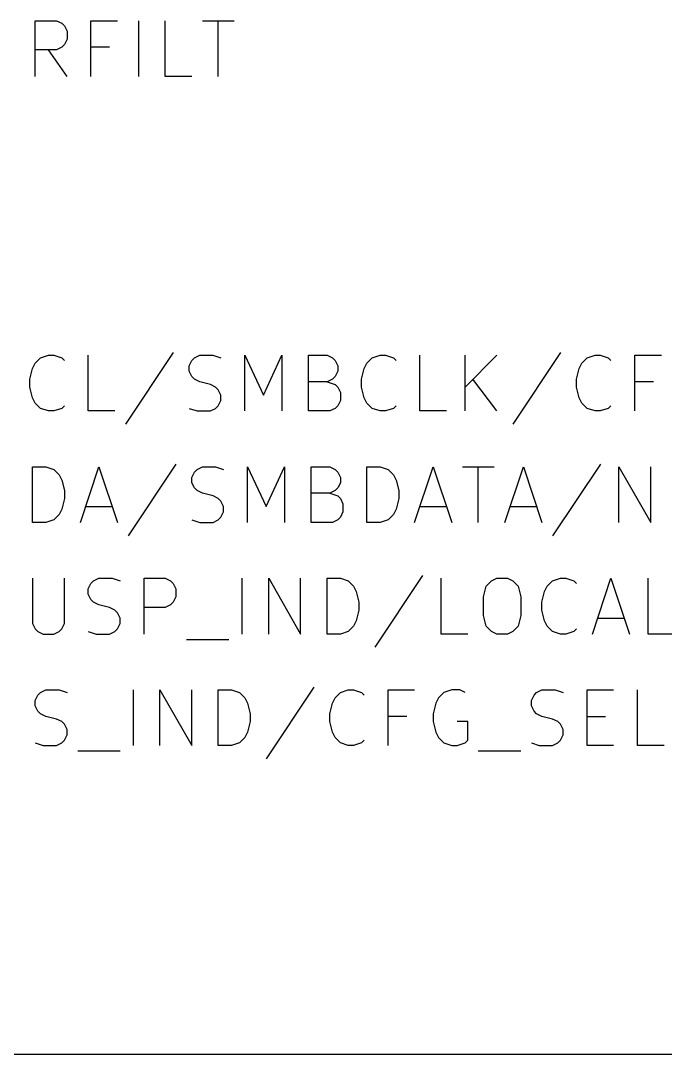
# Model space of a CAD drawing. Header units: millimetres. Extents: x 10 to 287, y -200 to -10.
# Drawn here: x 162.28 to 176.97, y -143.51 to -119.97 of the extents above; entities that cross this region are included whole.
import ezdxf

# ---------------------------------------------------------------- set-up
doc = ezdxf.new("R2010")
doc.units = ezdxf.units.MM
for name, color, linetype in [('GREENSIXTYFIVE', 129, 'CONTINUOUS'), ('RED', 14, 'CONTINUOUS'), ('WHITE', 250, 'CONTINUOUS')]:
    doc.layers.add(name, color=color, linetype=linetype)

msp = doc.modelspace()

# ---------------------------------------------------------------- linework, layer by layer
at = {"layer": 'GREENSIXTYFIVE', "linetype": 'CONTINUOUS'}
for p, q in [((162.6083, -121.2375), (162.6083, -119.9675)), ((162.6083, -119.9675), (163.0921, -119.9675)), ((162.6083, -121.2375), (162.6083, -119.9675)), ((162.6083, -119.9675), (163.0921, -119.9675)), ((163.0921, -119.9675), (163.2131, -120.028)), ((163.0921, -119.9675), (163.2131, -120.028)), ((163.2131, -120.028), (163.2736, -120.0885)), ((163.2131, -120.028), (163.2736, -120.0885)), ((163.8783, -121.2375), (163.8783, -119.9675)), ((163.8783, -119.9675), (164.4831, -119.9675)), ((163.8783, -121.2375), (163.8783, -119.9675)), ((163.8783, -119.9675), (164.4831, -119.9675)), ((164.9669, -121.2375), (164.9669, -119.9675)), ((164.9669, -121.2375), (164.9669, -119.9675)), ((165.5717, -121.2375), (165.5717, -119.9675)), ((165.5717, -121.2375), (165.5717, -119.9675)), ((166.4184, -119.9675), (167.1441, -119.9675)), ((166.4184, -119.9675), (167.1441, -119.9675)), ((166.7813, -121.2375), (166.7813, -119.9675)), ((166.7813, -121.2375), (166.7813, -119.9675)), ((163.2736, -120.0885), (163.334, -120.2094)), ((163.2736, -120.0885), (163.334, -120.2094)), ((163.334, -120.2094), (163.334, -120.3909)), ((163.334, -120.2094), (163.334, -120.3909)), ((163.2736, -120.5118), (163.2131, -120.5723)), ((163.2736, -120.5118), (163.2131, -120.5723)), ((163.334, -120.3909), (163.2736, -120.5118)), ((163.334, -120.3909), (163.2736, -120.5118)), ((163.0921, -120.6328), (162.6083, -120.6328)), ((163.0921, -120.6328), (162.6083, -120.6328)), ((163.334, -121.2375), (162.9107, -120.6328)), ((163.334, -121.2375), (162.9107, -120.6328)), ((163.2131, -120.5723), (163.0921, -120.6328)), ((163.2131, -120.5723), (163.0921, -120.6328)), ((164.3017, -120.5723), (163.8783, -120.5723)), ((164.3017, -120.5723), (163.8783, -120.5723)), ((166.1765, -121.2375), (165.5717, -121.2375)), ((166.1765, -121.2375), (165.5717, -121.2375)), ((162.7293, -127.648), (162.9107, -127.5875)), ((162.7293, -127.648), (162.9107, -127.5875)), ((162.9107, -127.5875), (163.0316, -127.5875)), ((162.9107, -127.5875), (163.0316, -127.5875)), ((163.0316, -127.5875), (163.2131, -127.648)), ((163.0316, -127.5875), (163.2131, -127.648)), ((163.8178, -128.8575), (163.8178, -127.5875)), ((163.8178, -128.8575), (163.8178, -127.5875)), ((165.7531, -127.5271), (164.6645, -129.1599)), ((165.7531, -127.5271), (164.6645, -129.1599)), ((166.2369, -127.648), (166.3579, -127.5875)), ((166.2369, -127.648), (166.3579, -127.5875)), ((166.3579, -127.5875), (166.6602, -127.5875)), ((166.3579, -127.5875), (166.6602, -127.5875)), ((166.6602, -127.5875), (166.8417, -127.648)), ((166.6602, -127.5875), (166.8417, -127.648)), ((167.3859, -128.8575), (167.3859, -127.5875)), ((167.3859, -127.5875), (167.8093, -128.4947)), ((167.3859, -128.8575), (167.3859, -127.5875)), ((167.3859, -127.5875), (167.8093, -128.4947)), ((167.8093, -128.4947), (168.2326, -127.5875)), ((167.8093, -128.4947), (168.2326, -127.5875)), ((168.2326, -127.5875), (168.2326, -128.8575)), ((168.2326, -127.5875), (168.2326, -128.8575)), ((168.8373, -128.8575), (168.8373, -127.5875)), ((168.8373, -127.5875), (169.2607, -127.5875)), ((168.8373, -128.8575), (168.8373, -127.5875)), ((168.8373, -127.5875), (169.2607, -127.5875)), ((169.2607, -127.5875), (169.3816, -127.648)), ((169.2607, -127.5875), (169.3816, -127.648)), ((170.2888, -127.648), (170.4702, -127.5875)), ((170.2888, -127.648), (170.4702, -127.5875)), ((170.4702, -127.5875), (170.5911, -127.5875)), ((170.4702, -127.5875), (170.5911, -127.5875)), ((170.5911, -127.5875), (170.7726, -127.648)), ((170.5911, -127.5875), (170.7726, -127.648)), ((171.3773, -128.8575), (171.3773, -127.5875)), ((171.3773, -128.8575), (171.3773, -127.5875)), ((172.4054, -128.8575), (172.4054, -127.5875)), ((173.1311, -127.5875), (172.4054, -128.3132)), ((172.4054, -128.8575), (172.4054, -127.5875)), ((173.1311, -127.5875), (172.4054, -128.3132)), ((174.5826, -127.5271), (173.494, -129.1599)), ((174.5826, -127.5271), (173.494, -129.1599)), ((175.1874, -127.648), (175.3688, -127.5875)), ((175.1874, -127.648), (175.3688, -127.5875)), ((175.3688, -127.5875), (175.4897, -127.5875)), ((175.3688, -127.5875), (175.4897, -127.5875)), ((175.4897, -127.5875), (175.6712, -127.648)), ((175.4897, -127.5875), (175.6712, -127.648)), ((176.2759, -128.8575), (176.2759, -127.5875)), ((176.2759, -127.5875), (176.8807, -127.5875)), ((176.2759, -128.8575), (176.2759, -127.5875)), ((176.2759, -127.5875), (176.8807, -127.5875)), ((162.5478, -127.8899), (162.6083, -127.769)), ((162.5478, -127.8899), (162.6083, -127.769)), ((162.6083, -127.769), (162.7293, -127.648)), ((162.6083, -127.769), (162.7293, -127.648)), ((163.2131, -127.648), (163.2735, -127.7085)), ((163.2131, -127.648), (163.2735, -127.7085)), ((166.116, -127.8294), (166.1764, -127.7085)), ((166.116, -127.8294), (166.1764, -127.7085)), ((166.116, -127.9504), (166.116, -127.8294)), ((166.116, -127.9504), (166.116, -127.8294)), ((166.1764, -127.7085), (166.2369, -127.648)), ((166.1764, -127.7085), (166.2369, -127.648)), ((169.3816, -127.648), (169.4421, -127.7085)), ((169.3816, -127.648), (169.4421, -127.7085)), ((169.4421, -127.7085), (169.5026, -127.8294)), ((169.4421, -127.7085), (169.5026, -127.8294)), ((169.5026, -127.8294), (169.5026, -127.9504)), ((169.5026, -127.8294), (169.5026, -127.9504)), ((170.1073, -127.8899), (170.1678, -127.769)), ((170.1073, -127.8899), (170.1678, -127.769)), ((170.1678, -127.769), (170.2888, -127.648)), ((170.1678, -127.769), (170.2888, -127.648)), ((170.7726, -127.648), (170.833, -127.7085)), ((170.7726, -127.648), (170.833, -127.7085)), ((175.0059, -127.8899), (175.0664, -127.769)), ((175.0059, -127.8899), (175.0664, -127.769)), ((175.0664, -127.769), (175.1874, -127.648)), ((175.0664, -127.769), (175.1874, -127.648)), ((175.6712, -127.648), (175.7316, -127.7085)), ((175.6712, -127.648), (175.7316, -127.7085)), ((162.4874, -128.1318), (162.5478, -127.8899)), ((162.4874, -128.1318), (162.5478, -127.8899)), ((166.1764, -128.0713), (166.116, -127.9504)), ((166.1764, -128.0713), (166.116, -127.9504)), ((169.5026, -127.9504), (169.4421, -128.0713)), ((169.5026, -127.9504), (169.4421, -128.0713)), ((170.0469, -128.1318), (170.1073, -127.8899)), ((170.0469, -128.1318), (170.1073, -127.8899)), ((174.9455, -128.1318), (175.0059, -127.8899)), ((174.9455, -128.1318), (175.0059, -127.8899)), ((162.4874, -128.3132), (162.4874, -128.1318)), ((162.4874, -128.3132), (162.4874, -128.1318)), ((166.2369, -128.1318), (166.1764, -128.0713)), ((166.2369, -128.1318), (166.1764, -128.0713)), ((166.3579, -128.1923), (166.2369, -128.1318)), ((166.3579, -128.1923), (166.2369, -128.1318)), ((166.5998, -128.2528), (166.3579, -128.1923)), ((166.5998, -128.2528), (166.3579, -128.1923)), ((166.7207, -128.3132), (166.5998, -128.2528)), ((166.7207, -128.3132), (166.5998, -128.2528)), ((169.2607, -128.1923), (168.8373, -128.1923)), ((169.2607, -128.1923), (168.8373, -128.1923)), ((169.3816, -128.1318), (169.2607, -128.1923)), ((169.3816, -128.1318), (169.2607, -128.1923)), ((169.2607, -128.1923), (169.4421, -128.2528)), ((169.2607, -128.1923), (169.4421, -128.2528)), ((169.4421, -128.0713), (169.3816, -128.1318)), ((169.4421, -128.0713), (169.3816, -128.1318)), ((169.4421, -128.2528), (169.5026, -128.3132)), ((169.4421, -128.2528), (169.5026, -128.3132)), ((170.0469, -128.3132), (170.0469, -128.1318)), ((170.0469, -128.3132), (170.0469, -128.1318)), ((173.1311, -128.8575), (172.5869, -128.1318)), ((173.1311, -128.8575), (172.5869, -128.1318)), ((174.9455, -128.3132), (174.9455, -128.1318)), ((174.9455, -128.3132), (174.9455, -128.1318)), ((176.6993, -128.1923), (176.2759, -128.1923)), ((176.6993, -128.1923), (176.2759, -128.1923)), ((162.5478, -128.5551), (162.4874, -128.3132)), ((162.5478, -128.5551), (162.4874, -128.3132)), ((166.7812, -128.3737), (166.7207, -128.3132)), ((166.7812, -128.3737), (166.7207, -128.3132)), ((166.8417, -128.4947), (166.7812, -128.3737)), ((166.8417, -128.4947), (166.7812, -128.3737)), ((166.8417, -128.6156), (166.8417, -128.4947)), ((166.8417, -128.6156), (166.8417, -128.4947)), ((169.5026, -128.3132), (169.563, -128.4342)), ((169.5026, -128.3132), (169.563, -128.4342)), ((169.563, -128.4342), (169.563, -128.6156)), ((169.563, -128.4342), (169.563, -128.6156)), ((170.1073, -128.5551), (170.0469, -128.3132)), ((170.1073, -128.5551), (170.0469, -128.3132)), ((175.0059, -128.5551), (174.9455, -128.3132)), ((175.0059, -128.5551), (174.9455, -128.3132)), ((162.6083, -128.6761), (162.5478, -128.5551)), ((162.6083, -128.6761), (162.5478, -128.5551)), ((162.7293, -128.7971), (162.6083, -128.6761)), ((162.7293, -128.7971), (162.6083, -128.6761)), ((163.2735, -128.7366), (163.2131, -128.7971)), ((163.2735, -128.7366), (163.2131, -128.7971)), ((166.7207, -128.7971), (166.7812, -128.7366)), ((166.7207, -128.7971), (166.7812, -128.7366)), ((166.7812, -128.7366), (166.8417, -128.6156)), ((166.7812, -128.7366), (166.8417, -128.6156)), ((169.5026, -128.7366), (169.4421, -128.7971)), ((169.5026, -128.7366), (169.4421, -128.7971)), ((169.563, -128.6156), (169.5026, -128.7366)), ((169.563, -128.6156), (169.5026, -128.7366)), ((170.1678, -128.6761), (170.1073, -128.5551)), ((170.1678, -128.6761), (170.1073, -128.5551)), ((170.2888, -128.7971), (170.1678, -128.6761)), ((170.2888, -128.7971), (170.1678, -128.6761)), ((170.833, -128.7366), (170.7726, -128.7971)), ((170.833, -128.7366), (170.7726, -128.7971)), ((175.0664, -128.6761), (175.0059, -128.5551)), ((175.0664, -128.6761), (175.0059, -128.5551)), ((175.1874, -128.7971), (175.0664, -128.6761)), ((175.1874, -128.7971), (175.0664, -128.6761)), ((175.7316, -128.7366), (175.6712, -128.7971)), ((175.7316, -128.7366), (175.6712, -128.7971)), ((162.9107, -128.8575), (162.7293, -128.7971)), ((162.9107, -128.8575), (162.7293, -128.7971)), ((163.0316, -128.8575), (162.9107, -128.8575)), ((163.0316, -128.8575), (162.9107, -128.8575)), ((163.2131, -128.7971), (163.0316, -128.8575)), ((163.2131, -128.7971), (163.0316, -128.8575)), ((164.4226, -128.8575), (163.8178, -128.8575)), ((164.4226, -128.8575), (163.8178, -128.8575)), ((166.116, -128.7971), (166.2974, -128.8575)), ((166.116, -128.7971), (166.2974, -128.8575)), ((166.2974, -128.8575), (166.5998, -128.8575)), ((166.2974, -128.8575), (166.5998, -128.8575)), ((166.5998, -128.8575), (166.7207, -128.7971)), ((166.5998, -128.8575), (166.7207, -128.7971)), ((169.3211, -128.8575), (168.8373, -128.8575)), ((169.3211, -128.8575), (168.8373, -128.8575)), ((169.4421, -128.7971), (169.3211, -128.8575)), ((169.4421, -128.7971), (169.3211, -128.8575)), ((170.4702, -128.8575), (170.2888, -128.7971)), ((170.4702, -128.8575), (170.2888, -128.7971)), ((170.5911, -128.8575), (170.4702, -128.8575)), ((170.5911, -128.8575), (170.4702, -128.8575)), ((170.7726, -128.7971), (170.5911, -128.8575)), ((170.7726, -128.7971), (170.5911, -128.8575)), ((171.9821, -128.8575), (171.3773, -128.8575)), ((171.9821, -128.8575), (171.3773, -128.8575)), ((175.3688, -128.8575), (175.1874, -128.7971)), ((175.3688, -128.8575), (175.1874, -128.7971)), ((175.4897, -128.8575), (175.3688, -128.8575)), ((175.4897, -128.8575), (175.3688, -128.8575)), ((175.6712, -128.7971), (175.4897, -128.8575)), ((175.6712, -128.7971), (175.4897, -128.8575)), ((162.5478, -131.3975), (162.5478, -130.1275)), ((162.5478, -130.1275), (162.8502, -130.1275)), ((162.5478, -131.3975), (162.5478, -130.1275)), ((162.5478, -130.1275), (162.8502, -130.1275)), ((162.8502, -130.1275), (163.0316, -130.188)), ((162.8502, -130.1275), (163.0316, -130.188)), ((163.0316, -130.188), (163.1526, -130.309)), ((163.0316, -130.188), (163.1526, -130.309)), ((163.6364, -131.3975), (164.0597, -130.1275)), ((163.6364, -131.3975), (164.0597, -130.1275)), ((164.0597, -130.1275), (164.4831, -131.3975)), ((164.0597, -130.1275), (164.4831, -131.3975)), ((165.8136, -130.0671), (164.725, -131.6999)), ((165.8136, -130.0671), (164.725, -131.6999)), ((166.2369, -130.2485), (166.2974, -130.188)), ((166.2369, -130.2485), (166.2974, -130.188)), ((166.2974, -130.188), (166.4184, -130.1275)), ((166.2974, -130.188), (166.4184, -130.1275)), ((166.4184, -130.1275), (166.7207, -130.1275)), ((166.4184, -130.1275), (166.7207, -130.1275)), ((166.7207, -130.1275), (166.9022, -130.188)), ((166.7207, -130.1275), (166.9022, -130.188)), ((167.4464, -131.3975), (167.4464, -130.1275)), ((167.4464, -130.1275), (167.8698, -131.0347)), ((167.4464, -131.3975), (167.4464, -130.1275)), ((167.4464, -130.1275), (167.8698, -131.0347)), ((167.8698, -131.0347), (168.2931, -130.1275)), ((167.8698, -131.0347), (168.2931, -130.1275)), ((168.2931, -130.1275), (168.2931, -131.3975)), ((168.2931, -130.1275), (168.2931, -131.3975)), ((168.8978, -131.3975), (168.8978, -130.1275)), ((168.8978, -130.1275), (169.3212, -130.1275)), ((168.8978, -131.3975), (168.8978, -130.1275)), ((168.8978, -130.1275), (169.3212, -130.1275)), ((169.3212, -130.1275), (169.4421, -130.188)), ((169.3212, -130.1275), (169.4421, -130.188)), ((169.4421, -130.188), (169.5026, -130.2485)), ((169.4421, -130.188), (169.5026, -130.2485)), ((170.1678, -131.3975), (170.1678, -130.1275)), ((170.1678, -130.1275), (170.4702, -130.1275)), ((170.1678, -131.3975), (170.1678, -130.1275)), ((170.1678, -130.1275), (170.4702, -130.1275)), ((170.4702, -130.1275), (170.6516, -130.188)), ((170.4702, -130.1275), (170.6516, -130.188)), ((170.6516, -130.188), (170.7726, -130.309)), ((170.6516, -130.188), (170.7726, -130.309)), ((171.2564, -131.3975), (171.6797, -130.1275)), ((171.2564, -131.3975), (171.6797, -130.1275)), ((171.6797, -130.1275), (172.1031, -131.3975)), ((171.6797, -130.1275), (172.1031, -131.3975)), ((172.345, -130.1275), (173.0707, -130.1275)), ((172.345, -130.1275), (173.0707, -130.1275)), ((172.7079, -131.3975), (172.7079, -130.1275)), ((172.7079, -131.3975), (172.7079, -130.1275)), ((173.3126, -131.3975), (173.7359, -130.1275)), ((173.3126, -131.3975), (173.7359, -130.1275)), ((173.7359, -130.1275), (174.1593, -131.3975)), ((173.7359, -130.1275), (174.1593, -131.3975)), ((175.4898, -130.0671), (174.4012, -131.6999)), ((175.4898, -130.0671), (174.4012, -131.6999)), ((175.9131, -131.3975), (175.9131, -130.1275)), ((175.9131, -130.1275), (176.6388, -131.3975)), ((175.9131, -131.3975), (175.9131, -130.1275)), ((175.9131, -130.1275), (176.6388, -131.3975)), ((176.6388, -131.3975), (176.6388, -130.1275)), ((176.6388, -131.3975), (176.6388, -130.1275)), ((163.1526, -130.309), (163.2131, -130.4299)), ((163.1526, -130.309), (163.2131, -130.4299)), ((166.1765, -130.3694), (166.2369, -130.2485)), ((166.1765, -130.3694), (166.2369, -130.2485)), ((166.1765, -130.4904), (166.1765, -130.3694)), ((166.1765, -130.4904), (166.1765, -130.3694)), ((169.5026, -130.2485), (169.5631, -130.3694)), ((169.5026, -130.2485), (169.5631, -130.3694)), ((169.5631, -130.3694), (169.5631, -130.4904)), ((169.5631, -130.3694), (169.5631, -130.4904)), ((170.7726, -130.309), (170.8331, -130.4299)), ((170.7726, -130.309), (170.8331, -130.4299)), ((163.2131, -130.4299), (163.2735, -130.6718)), ((163.2131, -130.4299), (163.2735, -130.6718)), ((166.2369, -130.6113), (166.1765, -130.4904)), ((166.2369, -130.6113), (166.1765, -130.4904)), ((166.2974, -130.6718), (166.2369, -130.6113)), ((166.2974, -130.6718), (166.2369, -130.6113)), ((169.5026, -130.6113), (169.4421, -130.6718)), ((169.5026, -130.6113), (169.4421, -130.6718)), ((169.5631, -130.4904), (169.5026, -130.6113)), ((169.5631, -130.4904), (169.5026, -130.6113)), ((170.8331, -130.4299), (170.8935, -130.6718)), ((170.8331, -130.4299), (170.8935, -130.6718)), ((163.2735, -130.8532), (163.2131, -131.0951)), ((163.2735, -130.8532), (163.2131, -131.0951)), ((163.2735, -130.6718), (163.2735, -130.8532)), ((163.2735, -130.6718), (163.2735, -130.8532)), ((166.4184, -130.7323), (166.2974, -130.6718)), ((166.4184, -130.7323), (166.2974, -130.6718)), ((166.6603, -130.7928), (166.4184, -130.7323)), ((166.6603, -130.7928), (166.4184, -130.7323)), ((166.7812, -130.8532), (166.6603, -130.7928)), ((166.7812, -130.8532), (166.6603, -130.7928)), ((166.8417, -130.9137), (166.7812, -130.8532)), ((166.8417, -130.9137), (166.7812, -130.8532)), ((169.3212, -130.7323), (168.8978, -130.7323)), ((169.3212, -130.7323), (168.8978, -130.7323)), ((169.4421, -130.6718), (169.3212, -130.7323)), ((169.4421, -130.6718), (169.3212, -130.7323)), ((169.3212, -130.7323), (169.5026, -130.7928)), ((169.3212, -130.7323), (169.5026, -130.7928)), ((169.5026, -130.7928), (169.5631, -130.8532)), ((169.5026, -130.7928), (169.5631, -130.8532)), ((169.5631, -130.8532), (169.6235, -130.9742)), ((169.5631, -130.8532), (169.6235, -130.9742)), ((170.8935, -130.8532), (170.8331, -131.0951)), ((170.8935, -130.8532), (170.8331, -131.0951)), ((170.8935, -130.6718), (170.8935, -130.8532)), ((170.8935, -130.6718), (170.8935, -130.8532)), ((163.2131, -131.0951), (163.1526, -131.2161)), ((163.2131, -131.0951), (163.1526, -131.2161)), ((163.7574, -131.0347), (164.3621, -131.0347)), ((163.7574, -131.0347), (164.3621, -131.0347)), ((166.9022, -131.0347), (166.8417, -130.9137)), ((166.9022, -131.0347), (166.8417, -130.9137)), ((166.9022, -131.1556), (166.9022, -131.0347)), ((166.9022, -131.1556), (166.9022, -131.0347)), ((169.6235, -130.9742), (169.6235, -131.1556)), ((169.6235, -130.9742), (169.6235, -131.1556)), ((170.8331, -131.0951), (170.7726, -131.2161)), ((170.8331, -131.0951), (170.7726, -131.2161)), ((171.3774, -131.0347), (171.9821, -131.0347)), ((171.3774, -131.0347), (171.9821, -131.0347)), ((173.4336, -131.0347), (174.0383, -131.0347)), ((173.4336, -131.0347), (174.0383, -131.0347)), ((163.0316, -131.3371), (162.8502, -131.3975)), ((163.0316, -131.3371), (162.8502, -131.3975)), ((163.1526, -131.2161), (163.0316, -131.3371)), ((163.1526, -131.2161), (163.0316, -131.3371)), ((166.1765, -131.3371), (166.3579, -131.3975)), ((166.1765, -131.3371), (166.3579, -131.3975)), ((166.6603, -131.3975), (166.7812, -131.3371)), ((166.6603, -131.3975), (166.7812, -131.3371)), ((166.7812, -131.3371), (166.8417, -131.2766)), ((166.7812, -131.3371), (166.8417, -131.2766)), ((166.8417, -131.2766), (166.9022, -131.1556)), ((166.8417, -131.2766), (166.9022, -131.1556)), ((169.5026, -131.3371), (169.3816, -131.3975)), ((169.5026, -131.3371), (169.3816, -131.3975)), ((169.5631, -131.2766), (169.5026, -131.3371)), ((169.5631, -131.2766), (169.5026, -131.3371)), ((169.6235, -131.1556), (169.5631, -131.2766)), ((169.6235, -131.1556), (169.5631, -131.2766)), ((170.6516, -131.3371), (170.4702, -131.3975)), ((170.6516, -131.3371), (170.4702, -131.3975)), ((170.7726, -131.2161), (170.6516, -131.3371)), ((170.7726, -131.2161), (170.6516, -131.3371)), ((162.8502, -131.3975), (162.5478, -131.3975)), ((162.8502, -131.3975), (162.5478, -131.3975)), ((166.3579, -131.3975), (166.6603, -131.3975)), ((166.3579, -131.3975), (166.6603, -131.3975)), ((169.3816, -131.3975), (168.8978, -131.3975)), ((169.3816, -131.3975), (168.8978, -131.3975)), ((170.4702, -131.3975), (170.1678, -131.3975)), ((170.4702, -131.3975), (170.1678, -131.3975)), ((162.5478, -132.6675), (162.5478, -133.6956)), ((162.5478, -132.6675), (162.5478, -133.6956)), ((163.2735, -133.6956), (163.2735, -132.6675)), ((163.2735, -133.6956), (163.2735, -132.6675)), ((163.8783, -132.7885), (163.9388, -132.728)), ((163.8783, -132.7885), (163.9388, -132.728)), ((163.9388, -132.728), (164.0598, -132.6675)), ((163.9388, -132.728), (164.0598, -132.6675)), ((164.0598, -132.6675), (164.3621, -132.6675)), ((164.0598, -132.6675), (164.3621, -132.6675)), ((164.3621, -132.6675), (164.5436, -132.728)), ((164.3621, -132.6675), (164.5436, -132.728)), ((165.0878, -133.9375), (165.0878, -132.6675)), ((165.0878, -132.6675), (165.5716, -132.6675)), ((165.0878, -133.9375), (165.0878, -132.6675)), ((165.0878, -132.6675), (165.5716, -132.6675)), ((165.5716, -132.6675), (165.6926, -132.728)), ((165.5716, -132.6675), (165.6926, -132.728)), ((165.6926, -132.728), (165.7531, -132.7885)), ((165.6926, -132.728), (165.7531, -132.7885)), ((167.3254, -133.9375), (167.3254, -132.6675)), ((167.3254, -133.9375), (167.3254, -132.6675)), ((167.9302, -133.9375), (167.9302, -132.6675)), ((167.9302, -132.6675), (168.6559, -133.9375)), ((167.9302, -133.9375), (167.9302, -132.6675)), ((167.9302, -132.6675), (168.6559, -133.9375)), ((168.6559, -133.9375), (168.6559, -132.6675)), ((168.6559, -133.9375), (168.6559, -132.6675)), ((169.2607, -133.9375), (169.2607, -132.6675)), ((169.2607, -132.6675), (169.5631, -132.6675)), ((169.2607, -133.9375), (169.2607, -132.6675)), ((169.2607, -132.6675), (169.5631, -132.6675)), ((169.5631, -132.6675), (169.7445, -132.728)), ((169.5631, -132.6675), (169.7445, -132.728)), ((169.7445, -132.728), (169.8655, -132.849)), ((169.7445, -132.728), (169.8655, -132.849)), ((171.4379, -132.6071), (170.3493, -134.2399)), ((171.4379, -132.6071), (170.3493, -134.2399)), ((171.8612, -133.9375), (171.8612, -132.6675)), ((171.8612, -133.9375), (171.8612, -132.6675)), ((172.8893, -132.849), (173.0103, -132.728)), ((172.8893, -132.849), (173.0103, -132.728)), ((173.0103, -132.728), (173.1312, -132.6675)), ((173.0103, -132.728), (173.1312, -132.6675)), ((173.1312, -132.6675), (173.3731, -132.6675)), ((173.1312, -132.6675), (173.3731, -132.6675)), ((173.3731, -132.6675), (173.4941, -132.728)), ((173.3731, -132.6675), (173.4941, -132.728)), ((173.4941, -132.728), (173.615, -132.849)), ((173.4941, -132.728), (173.615, -132.849)), ((174.2803, -132.849), (174.4013, -132.728)), ((174.2803, -132.849), (174.4013, -132.728)), ((174.4013, -132.728), (174.5827, -132.6675)), ((174.4013, -132.728), (174.5827, -132.6675)), ((174.5827, -132.6675), (174.7036, -132.6675)), ((174.5827, -132.6675), (174.7036, -132.6675)), ((174.7036, -132.6675), (174.8851, -132.728)), ((174.7036, -132.6675), (174.8851, -132.728)), ((174.8851, -132.728), (174.9455, -132.7885)), ((174.8851, -132.728), (174.9455, -132.7885)), ((175.3084, -133.9375), (175.7317, -132.6675)), ((175.3084, -133.9375), (175.7317, -132.6675)), ((175.7317, -132.6675), (176.1551, -133.9375)), ((175.7317, -132.6675), (176.1551, -133.9375)), ((176.5784, -133.9375), (176.5784, -132.6675)), ((176.5784, -133.9375), (176.5784, -132.6675)), ((163.8179, -132.9094), (163.8783, -132.7885)), ((163.8179, -132.9094), (163.8783, -132.7885)), ((163.8179, -133.0304), (163.8179, -132.9094)), ((163.8179, -133.0304), (163.8179, -132.9094)), ((165.7531, -132.7885), (165.8135, -132.9094)), ((165.7531, -132.7885), (165.8135, -132.9094)), ((165.8135, -132.9094), (165.8135, -133.0909)), ((165.8135, -132.9094), (165.8135, -133.0909)), ((169.8655, -132.849), (169.926, -132.9699)), ((169.8655, -132.849), (169.926, -132.9699)), ((169.926, -132.9699), (169.9864, -133.2118)), ((169.926, -132.9699), (169.9864, -133.2118)), ((172.8289, -133.0909), (172.8893, -132.849)), ((172.8289, -133.0909), (172.8893, -132.849)), ((173.615, -132.849), (173.6755, -133.0909)), ((173.615, -132.849), (173.6755, -133.0909)), ((174.1594, -133.2118), (174.2198, -132.9699)), ((174.1594, -133.2118), (174.2198, -132.9699)), ((174.2198, -132.9699), (174.2803, -132.849)), ((174.2198, -132.9699), (174.2803, -132.849)), ((163.8783, -133.1513), (163.8179, -133.0304)), ((163.8783, -133.1513), (163.8179, -133.0304)), ((163.9388, -133.2118), (163.8783, -133.1513)), ((163.9388, -133.2118), (163.8783, -133.1513)), ((164.0598, -133.2723), (163.9388, -133.2118)), ((164.0598, -133.2723), (163.9388, -133.2118)), ((165.7531, -133.2118), (165.6926, -133.2723)), ((165.7531, -133.2118), (165.6926, -133.2723)), ((165.8135, -133.0909), (165.7531, -133.2118)), ((165.8135, -133.0909), (165.7531, -133.2118)), ((169.9864, -133.2118), (169.9864, -133.3932)), ((169.9864, -133.2118), (169.9864, -133.3932)), ((172.8289, -133.5142), (172.8289, -133.0909)), ((172.8289, -133.5142), (172.8289, -133.0909)), ((173.6755, -133.0909), (173.6755, -133.5142)), ((173.6755, -133.0909), (173.6755, -133.5142)), ((174.1594, -133.3932), (174.1594, -133.2118)), ((174.1594, -133.3932), (174.1594, -133.2118)), ((164.3017, -133.3328), (164.0598, -133.2723)), ((164.3017, -133.3328), (164.0598, -133.2723)), ((164.4226, -133.3932), (164.3017, -133.3328)), ((164.4226, -133.3932), (164.3017, -133.3328)), ((164.4831, -133.4537), (164.4226, -133.3932)), ((164.4831, -133.4537), (164.4226, -133.3932)), ((164.5436, -133.5747), (164.4831, -133.4537)), ((164.5436, -133.5747), (164.4831, -133.4537)), ((165.5716, -133.3328), (165.0878, -133.3328)), ((165.5716, -133.3328), (165.0878, -133.3328)), ((165.6926, -133.2723), (165.5716, -133.3328)), ((165.6926, -133.2723), (165.5716, -133.3328)), ((169.9864, -133.3932), (169.926, -133.6351)), ((169.9864, -133.3932), (169.926, -133.6351)), ((174.2198, -133.6351), (174.1594, -133.3932)), ((174.2198, -133.6351), (174.1594, -133.3932)), ((162.5478, -133.6956), (162.6083, -133.8166)), ((162.5478, -133.6956), (162.6083, -133.8166)), ((163.2131, -133.8166), (163.2735, -133.6956)), ((163.2131, -133.8166), (163.2735, -133.6956)), ((164.4831, -133.8166), (164.5436, -133.6956)), ((164.4831, -133.8166), (164.5436, -133.6956)), ((164.5436, -133.6956), (164.5436, -133.5747)), ((164.5436, -133.6956), (164.5436, -133.5747)), ((169.926, -133.6351), (169.8655, -133.7561)), ((169.926, -133.6351), (169.8655, -133.7561)), ((172.8893, -133.7561), (172.8289, -133.5142)), ((172.8893, -133.7561), (172.8289, -133.5142)), ((173.6755, -133.5142), (173.615, -133.7561)), ((173.6755, -133.5142), (173.615, -133.7561)), ((174.2803, -133.7561), (174.2198, -133.6351)), ((174.2803, -133.7561), (174.2198, -133.6351)), ((175.4294, -133.5747), (176.0341, -133.5747)), ((175.4294, -133.5747), (176.0341, -133.5747)), ((162.6083, -133.8166), (162.6688, -133.8771)), ((162.6083, -133.8166), (162.6688, -133.8771)), ((162.6688, -133.8771), (162.7897, -133.9375)), ((162.6688, -133.8771), (162.7897, -133.9375)), ((162.7897, -133.9375), (163.0316, -133.9375)), ((162.7897, -133.9375), (163.0316, -133.9375)), ((163.0316, -133.9375), (163.1526, -133.8771)), ((163.0316, -133.9375), (163.1526, -133.8771)), ((163.1526, -133.8771), (163.2131, -133.8166)), ((163.1526, -133.8771), (163.2131, -133.8166)), ((163.8179, -133.8771), (163.9993, -133.9375)), ((163.8179, -133.8771), (163.9993, -133.9375)), ((163.9993, -133.9375), (164.3017, -133.9375)), ((163.9993, -133.9375), (164.3017, -133.9375)), ((164.3017, -133.9375), (164.4226, -133.8771)), ((164.3017, -133.9375), (164.4226, -133.8771)), ((164.4226, -133.8771), (164.4831, -133.8166)), ((164.4226, -133.8771), (164.4831, -133.8166)), ((169.5631, -133.9375), (169.2607, -133.9375)), ((169.5631, -133.9375), (169.2607, -133.9375)), ((169.7445, -133.8771), (169.5631, -133.9375)), ((169.7445, -133.8771), (169.5631, -133.9375)), ((169.8655, -133.7561), (169.7445, -133.8771)), ((169.8655, -133.7561), (169.7445, -133.8771)), ((172.466, -133.9375), (171.8612, -133.9375)), ((172.466, -133.9375), (171.8612, -133.9375)), ((173.0103, -133.8771), (172.8893, -133.7561)), ((173.0103, -133.8771), (172.8893, -133.7561)), ((173.1312, -133.9375), (173.0103, -133.8771)), ((173.1312, -133.9375), (173.0103, -133.8771)), ((173.3731, -133.9375), (173.1312, -133.9375)), ((173.3731, -133.9375), (173.1312, -133.9375)), ((173.4941, -133.8771), (173.3731, -133.9375)), ((173.4941, -133.8771), (173.3731, -133.9375)), ((173.615, -133.7561), (173.4941, -133.8771)), ((173.615, -133.7561), (173.4941, -133.8771)), ((174.4013, -133.8771), (174.2803, -133.7561)), ((174.4013, -133.8771), (174.2803, -133.7561)), ((174.5827, -133.9375), (174.4013, -133.8771)), ((174.5827, -133.9375), (174.4013, -133.8771)), ((174.7036, -133.9375), (174.5827, -133.9375)), ((174.7036, -133.9375), (174.5827, -133.9375)), ((174.8851, -133.8771), (174.7036, -133.9375)), ((174.8851, -133.8771), (174.7036, -133.9375)), ((174.9455, -133.8166), (174.8851, -133.8771)), ((174.9455, -133.8166), (174.8851, -133.8771)), ((177.1832, -133.9375), (176.5784, -133.9375)), ((177.1832, -133.9375), (176.5784, -133.9375)), ((166.0555, -134.0585), (167.0231, -134.0585)), ((166.0555, -134.0585), (167.0231, -134.0585)), ((162.6084, -135.4494), (162.6688, -135.3285)), ((162.6084, -135.4494), (162.6688, -135.3285)), ((162.6688, -135.3285), (162.7293, -135.268)), ((162.6688, -135.3285), (162.7293, -135.268)), ((162.7293, -135.268), (162.8503, -135.2075)), ((162.7293, -135.268), (162.8503, -135.2075)), ((162.8503, -135.2075), (163.1526, -135.2075)), ((162.8503, -135.2075), (163.1526, -135.2075)), ((163.1526, -135.2075), (163.3341, -135.268)), ((163.1526, -135.2075), (163.3341, -135.268)), ((164.8459, -136.4775), (164.8459, -135.2075)), ((164.8459, -136.4775), (164.8459, -135.2075)), ((165.4507, -136.4775), (165.4507, -135.2075)), ((165.4507, -135.2075), (166.1764, -136.4775)), ((165.4507, -136.4775), (165.4507, -135.2075)), ((165.4507, -135.2075), (166.1764, -136.4775)), ((166.1764, -136.4775), (166.1764, -135.2075)), ((166.1764, -136.4775), (166.1764, -135.2075)), ((166.7812, -136.4775), (166.7812, -135.2075)), ((166.7812, -135.2075), (167.0836, -135.2075)), ((166.7812, -136.4775), (166.7812, -135.2075)), ((166.7812, -135.2075), (167.0836, -135.2075)), ((167.0836, -135.2075), (167.265, -135.268)), ((167.0836, -135.2075), (167.265, -135.268)), ((167.265, -135.268), (167.386, -135.389)), ((167.265, -135.268), (167.386, -135.389)), ((168.9584, -135.1471), (167.8698, -136.7799)), ((168.9584, -135.1471), (167.8698, -136.7799)), ((169.4422, -135.389), (169.5632, -135.268)), ((169.4422, -135.389), (169.5632, -135.268)), ((169.5632, -135.268), (169.7446, -135.2075)), ((169.5632, -135.268), (169.7446, -135.2075)), ((169.7446, -135.2075), (169.8655, -135.2075)), ((169.7446, -135.2075), (169.8655, -135.2075)), ((169.8655, -135.2075), (170.047, -135.268)), ((169.8655, -135.2075), (170.047, -135.268)), ((170.047, -135.268), (170.1074, -135.3285)), ((170.047, -135.268), (170.1074, -135.3285)), ((170.6517, -136.4775), (170.6517, -135.2075)), ((170.6517, -135.2075), (171.2565, -135.2075)), ((170.6517, -136.4775), (170.6517, -135.2075)), ((170.6517, -135.2075), (171.2565, -135.2075)), ((171.9218, -135.268), (171.8008, -135.389)), ((171.9218, -135.268), (171.8008, -135.389)), ((172.1032, -135.2075), (171.9218, -135.268)), ((172.1032, -135.2075), (171.9218, -135.268)), ((172.2846, -135.2075), (172.1032, -135.2075)), ((172.2846, -135.2075), (172.1032, -135.2075)), ((172.4056, -135.268), (172.2846, -135.2075)), ((172.4056, -135.268), (172.2846, -135.2075)), ((173.9175, -135.4494), (173.9779, -135.3285)), ((173.9175, -135.4494), (173.9779, -135.3285)), ((173.9779, -135.3285), (174.0384, -135.268)), ((173.9779, -135.3285), (174.0384, -135.268)), ((174.0384, -135.268), (174.1594, -135.2075)), ((174.0384, -135.268), (174.1594, -135.2075)), ((174.1594, -135.2075), (174.4617, -135.2075)), ((174.1594, -135.2075), (174.4617, -135.2075)), ((174.4617, -135.2075), (174.6432, -135.268)), ((174.4617, -135.2075), (174.6432, -135.268)), ((175.1874, -136.4775), (175.1874, -135.2075)), ((175.1874, -135.2075), (175.7922, -135.2075)), ((175.1874, -136.4775), (175.1874, -135.2075)), ((175.1874, -135.2075), (175.7922, -135.2075)), ((176.3364, -136.4775), (176.3364, -135.2075)), ((176.3364, -136.4775), (176.3364, -135.2075)), ((162.6084, -135.5704), (162.6084, -135.4494)), ((162.6084, -135.5704), (162.6084, -135.4494)), ((162.6688, -135.6913), (162.6084, -135.5704)), ((162.6688, -135.6913), (162.6084, -135.5704)), ((167.386, -135.389), (167.4465, -135.5099)), ((167.386, -135.389), (167.4465, -135.5099)), ((167.4465, -135.5099), (167.5069, -135.7518)), ((167.4465, -135.5099), (167.5069, -135.7518)), ((169.3213, -135.7518), (169.3817, -135.5099)), ((169.3213, -135.7518), (169.3817, -135.5099)), ((169.3817, -135.5099), (169.4422, -135.389)), ((169.3817, -135.5099), (169.4422, -135.389)), ((171.7403, -135.5099), (171.6799, -135.7518)), ((171.7403, -135.5099), (171.6799, -135.7518)), ((171.8008, -135.389), (171.7403, -135.5099)), ((171.8008, -135.389), (171.7403, -135.5099)), ((173.9175, -135.5704), (173.9175, -135.4494)), ((173.9175, -135.5704), (173.9175, -135.4494)), ((173.9779, -135.6913), (173.9175, -135.5704)), ((173.9779, -135.6913), (173.9175, -135.5704)), ((162.7293, -135.7518), (162.6688, -135.6913)), ((162.7293, -135.7518), (162.6688, -135.6913)), ((162.8503, -135.8123), (162.7293, -135.7518)), ((162.8503, -135.8123), (162.7293, -135.7518)), ((163.0922, -135.8728), (162.8503, -135.8123)), ((163.0922, -135.8728), (162.8503, -135.8123)), ((167.5069, -135.7518), (167.5069, -135.9332)), ((167.5069, -135.7518), (167.5069, -135.9332)), ((169.3213, -135.9332), (169.3213, -135.7518)), ((169.3213, -135.9332), (169.3213, -135.7518)), ((171.0751, -135.8123), (170.6517, -135.8123)), ((171.0751, -135.8123), (170.6517, -135.8123)), ((171.6799, -135.7518), (171.6799, -135.9332)), ((171.6799, -135.7518), (171.6799, -135.9332)), ((174.0384, -135.7518), (173.9779, -135.6913)), ((174.0384, -135.7518), (173.9779, -135.6913)), ((174.1594, -135.8123), (174.0384, -135.7518)), ((174.1594, -135.8123), (174.0384, -135.7518)), ((174.4013, -135.8728), (174.1594, -135.8123)), ((174.4013, -135.8728), (174.1594, -135.8123)), ((175.1874, -135.8123), (175.6108, -135.8123)), ((175.1874, -135.8123), (175.6108, -135.8123)), ((163.2131, -135.9332), (163.0922, -135.8728)), ((163.2131, -135.9332), (163.0922, -135.8728)), ((163.2736, -135.9937), (163.2131, -135.9332)), ((163.2736, -135.9937), (163.2131, -135.9332)), ((163.3341, -136.1147), (163.2736, -135.9937)), ((163.3341, -136.1147), (163.2736, -135.9937)), ((167.5069, -135.9332), (167.4465, -136.1751)), ((167.5069, -135.9332), (167.4465, -136.1751)), ((169.3817, -136.1751), (169.3213, -135.9332)), ((169.3817, -136.1751), (169.3213, -135.9332)), ((171.6799, -135.9332), (171.7403, -136.1751)), ((171.6799, -135.9332), (171.7403, -136.1751)), ((172.466, -135.9332), (172.2241, -135.9332)), ((172.466, -135.9332), (172.2241, -135.9332)), ((172.466, -136.3566), (172.466, -135.9332)), ((172.466, -136.3566), (172.466, -135.9332)), ((174.5222, -135.9332), (174.4013, -135.8728)), ((174.5222, -135.9332), (174.4013, -135.8728)), ((174.5827, -135.9937), (174.5222, -135.9332)), ((174.5827, -135.9937), (174.5222, -135.9332)), ((174.6432, -136.1147), (174.5827, -135.9937)), ((174.6432, -136.1147), (174.5827, -135.9937)), ((163.2736, -136.3566), (163.3341, -136.2356)), ((163.2736, -136.3566), (163.3341, -136.2356)), ((163.3341, -136.2356), (163.3341, -136.1147)), ((163.3341, -136.2356), (163.3341, -136.1147)), ((167.386, -136.2961), (167.265, -136.4171)), ((167.386, -136.2961), (167.265, -136.4171)), ((167.4465, -136.1751), (167.386, -136.2961)), ((167.4465, -136.1751), (167.386, -136.2961)), ((169.4422, -136.2961), (169.3817, -136.1751)), ((169.4422, -136.2961), (169.3817, -136.1751)), ((169.5632, -136.4171), (169.4422, -136.2961)), ((169.5632, -136.4171), (169.4422, -136.2961)), ((171.7403, -136.1751), (171.8008, -136.2961)), ((171.7403, -136.1751), (171.8008, -136.2961)), ((171.8008, -136.2961), (171.9218, -136.4171)), ((171.8008, -136.2961), (171.9218, -136.4171)), ((174.5827, -136.3566), (174.6432, -136.2356)), ((174.5827, -136.3566), (174.6432, -136.2356)), ((174.6432, -136.2356), (174.6432, -136.1147)), ((174.6432, -136.2356), (174.6432, -136.1147)), ((162.6084, -136.4171), (162.7898, -136.4775)), ((162.6084, -136.4171), (162.7898, -136.4775)), ((162.7898, -136.4775), (163.0922, -136.4775)), ((162.7898, -136.4775), (163.0922, -136.4775)), ((163.0922, -136.4775), (163.2131, -136.4171)), ((163.0922, -136.4775), (163.2131, -136.4171)), ((163.2131, -136.4171), (163.2736, -136.3566)), ((163.2131, -136.4171), (163.2736, -136.3566)), ((167.0836, -136.4775), (166.7812, -136.4775)), ((167.0836, -136.4775), (166.7812, -136.4775)), ((167.265, -136.4171), (167.0836, -136.4775)), ((167.265, -136.4171), (167.0836, -136.4775)), ((169.7446, -136.4775), (169.5632, -136.4171)), ((169.7446, -136.4775), (169.5632, -136.4171)), ((169.8655, -136.4775), (169.7446, -136.4775)), ((169.8655, -136.4775), (169.7446, -136.4775)), ((170.047, -136.4171), (169.8655, -136.4775)), ((170.047, -136.4171), (169.8655, -136.4775)), ((170.1074, -136.3566), (170.047, -136.4171)), ((170.1074, -136.3566), (170.047, -136.4171)), ((171.9218, -136.4171), (172.1032, -136.4775)), ((171.9218, -136.4171), (172.1032, -136.4775)), ((172.1032, -136.4775), (172.2241, -136.4775)), ((172.1032, -136.4775), (172.2241, -136.4775)), ((172.2241, -136.4775), (172.4056, -136.4171)), ((172.2241, -136.4775), (172.4056, -136.4171)), ((172.4056, -136.4171), (172.466, -136.3566)), ((172.4056, -136.4171), (172.466, -136.3566)), ((173.9175, -136.4171), (174.0989, -136.4775)), ((173.9175, -136.4171), (174.0989, -136.4775)), ((174.0989, -136.4775), (174.4013, -136.4775)), ((174.0989, -136.4775), (174.4013, -136.4775)), ((174.4013, -136.4775), (174.5222, -136.4171)), ((174.4013, -136.4775), (174.5222, -136.4171)), ((174.5222, -136.4171), (174.5827, -136.3566)), ((174.5222, -136.4171), (174.5827, -136.3566)), ((175.7922, -136.4775), (175.1874, -136.4775)), ((175.7922, -136.4775), (175.1874, -136.4775)), ((176.9412, -136.4775), (176.3364, -136.4775)), ((176.9412, -136.4775), (176.3364, -136.4775)), ((163.576, -136.5985), (164.5436, -136.5985)), ((163.576, -136.5985), (164.5436, -136.5985)), ((172.708, -136.5985), (173.6756, -136.5985)), ((172.708, -136.5985), (173.6756, -136.5985))]:
    msp.add_line(p, q, dxfattribs=at)
at = {"layer": 'RED', "linetype": 'CONTINUOUS'}
msp.add_line((160.02, -143.51), (210.82, -143.51), dxfattribs=at)
at = {"layer": 'WHITE', "linetype": 'CONTINUOUS'}
msp.add_line((160.02, -143.51), (210.82, -143.51), dxfattribs=at)

doc.saveas('drawing.dxf')
